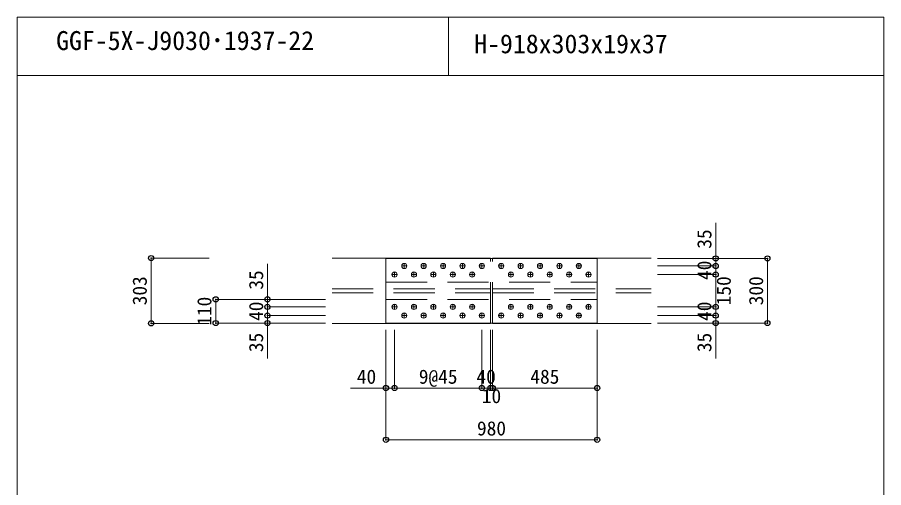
# Model space of a CAD drawing. Units: millimetres, scale not verified. Extents: x -8310 to 8310, y -4800 to 5700.
# Drawn here: x 4290 to 8310, y 3517 to 5700 of the extents above; entities that cross this region are included whole.
import ezdxf
from ezdxf.enums import TextEntityAlignment as Align

# ---------------------------------------------------------------- set-up
doc = ezdxf.new("R2010")
doc.units = ezdxf.units.MM
doc.header["$LTSCALE"] = 30
doc.header["$PDMODE"] = 32
doc.header["$PDSIZE"] = 24
doc.linetypes.add('USER2', pattern=[9.525, 6.35, -3.175])
doc.layers.add('0-0', color=7, linetype='Continuous')
doc.layers.add('0-2', color=7, linetype='Continuous')
for name, color, linetype, lineweight in [('0-1', 7, 'Continuous', 18), ('0-5', 7, 'Continuous', 18), ('0-6', 7, 'USER2', 18), ('0-8', 7, 'Continuous', 18), ('0-A', 7, 'Continuous', 18), ('0-B', 7, 'Continuous', 18)]:
    doc.layers.add(name, color=color, linetype=linetype, lineweight=lineweight)
doc.styles.add('ＭＳ ゴシック', font='')
doc.styles.get('ＭＳ ゴシック').set_extended_font_data('MS Gothic')

msp = doc.modelspace()

# ---------------------------------------------------------------- linework, layer by layer
at = {"layer": '0-0'}
for p in [(4910.5, 4582.75), (7530.5, 4581.25), (7770.5, 4581.25), (7530.5, 4546.25), (7530.5, 4506.25), (5210.5, 4391.25), (5450.5, 4391.25), (5450.5, 4356.25), (7530.5, 4356.25), (5450.5, 4316.25), (7530.5, 4316.25), (4910.5, 4279.75), (5210.5, 4281.25), (5450.5, 4281.25), (7530.5, 4281.25), (7770.5, 4281.25), (6000.5, 3979.75), (6040.5, 3979.75), (6445.5, 3979.75), (6485.5, 3979.75), (6495.5, 3979.75), (6980.5, 3979.75), (6000.5, 3739.75), (6980.5, 3739.75)]:
    msp.add_point(p, dxfattribs=at)
at = {"layer": '0-1'}
for p, q in [((4290, 540), (4290, 5700)), ((4290, 5700), (8310, 5700)), ((6290, 5430), (6290, 5700)), ((8310, 540), (8310, 5700)), ((4290, 5430), (8310, 5430))]:
    msp.add_line(p, q, dxfattribs=at)
at = {"layer": '0-5'}
for p, q in [((5750.5, 4582.75), (6485.5, 4582.75)), ((6000.5, 4581.25), (6980.5, 4581.25)), ((6000.5, 4281.25), (6000.5, 4581.25)), ((6485.5, 4581.25), (6485.5, 4582.75)), ((6495.5, 4581.25), (6495.5, 4582.75)), ((6495.5, 4582.75), (7230.5, 4582.75)), ((5750.5, 4279.75), (6485.5, 4279.75)), ((6485.5, 4279.75), (6485.5, 4281.25)), ((6495.5, 4279.75), (6495.5, 4281.25)), ((6495.5, 4279.75), (7230.5, 4279.75))]:
    msp.add_line(p, q, dxfattribs=at)
msp.add_lwpolyline([(6000.5, 4281.25), (6980.5, 4281.25), (6980.5, 4581.25)], dxfattribs=at)
at = {"layer": '0-6'}
for p, q in [((6000.5, 4581.25), (6980.5, 4581.25)), ((6485.5, 4281.25), (6485.5, 4581.25)), ((6495.5, 4281.25), (6495.5, 4581.25)), ((6000.5, 4471.25), (6980.5, 4471.25)), ((5750.5, 4440.75), (6485.5, 4440.75)), ((6495.5, 4440.75), (7230.5, 4440.75)), ((5750.5, 4421.75), (6485.5, 4421.75)), ((6000.5, 4391.25), (6980.5, 4391.25)), ((6495.5, 4421.75), (7230.5, 4421.75)), ((6000.5, 4281.25), (6980.5, 4281.25))]:
    msp.add_line(p, q, dxfattribs=at)
at = {"layer": '0-8'}
for p, q in [((6074.5, 4546.25), (6096.5, 4546.25)), ((6085.5, 4535.25), (6085.5, 4557.25)), ((6164.5, 4546.25), (6186.5, 4546.25)), ((6175.5, 4535.25), (6175.5, 4557.25)), ((6254.5, 4546.25), (6276.5, 4546.25)), ((6265.5, 4535.25), (6265.5, 4557.25)), ((6344.5, 4546.25), (6366.5, 4546.25)), ((6355.5, 4535.25), (6355.5, 4557.25)), ((6434.5, 4546.25), (6456.5, 4546.25)), ((6445.5, 4535.25), (6445.5, 4557.25)), ((6524.5, 4546.25), (6546.5, 4546.25)), ((6535.5, 4535.25), (6535.5, 4557.25)), ((6614.5, 4546.25), (6636.5, 4546.25)), ((6625.5, 4535.25), (6625.5, 4557.25)), ((6704.5, 4546.25), (6726.5, 4546.25)), ((6715.5, 4535.25), (6715.5, 4557.25)), ((6794.5, 4546.25), (6816.5, 4546.25)), ((6805.5, 4535.25), (6805.5, 4557.25)), ((6884.5, 4546.25), (6906.5, 4546.25)), ((6895.5, 4535.25), (6895.5, 4557.25)), ((6029.5, 4506.25), (6051.5, 4506.25)), ((6040.5, 4495.25), (6040.5, 4517.25)), ((6119.5, 4506.25), (6141.5, 4506.25)), ((6130.5, 4495.25), (6130.5, 4517.25)), ((6209.5, 4506.25), (6231.5, 4506.25)), ((6220.5, 4495.25), (6220.5, 4517.25)), ((6299.5, 4506.25), (6321.5, 4506.25)), ((6310.5, 4495.25), (6310.5, 4517.25)), ((6389.5, 4506.25), (6411.5, 4506.25)), ((6400.5, 4495.25), (6400.5, 4517.25)), ((6569.5, 4506.25), (6591.5, 4506.25)), ((6580.5, 4495.25), (6580.5, 4517.25)), ((6659.5, 4506.25), (6681.5, 4506.25)), ((6670.5, 4495.25), (6670.5, 4517.25)), ((6749.5, 4506.25), (6771.5, 4506.25)), ((6760.5, 4495.25), (6760.5, 4517.25)), ((6839.5, 4506.25), (6861.5, 4506.25)), ((6850.5, 4495.25), (6850.5, 4517.25)), ((6929.5, 4506.25), (6951.5, 4506.25)), ((6940.5, 4495.25), (6940.5, 4517.25)), ((6029.5, 4356.25), (6051.5, 4356.25)), ((6040.5, 4345.25), (6040.5, 4367.25)), ((6119.5, 4356.25), (6141.5, 4356.25)), ((6130.5, 4345.25), (6130.5, 4367.25)), ((6209.5, 4356.25), (6231.5, 4356.25)), ((6220.5, 4345.25), (6220.5, 4367.25)), ((6299.5, 4356.25), (6321.5, 4356.25)), ((6310.5, 4345.25), (6310.5, 4367.25)), ((6389.5, 4356.25), (6411.5, 4356.25)), ((6400.5, 4345.25), (6400.5, 4367.25)), ((6569.5, 4356.25), (6591.5, 4356.25)), ((6580.5, 4345.25), (6580.5, 4367.25)), ((6659.5, 4356.25), (6681.5, 4356.25)), ((6670.5, 4345.25), (6670.5, 4367.25)), ((6749.5, 4356.25), (6771.5, 4356.25)), ((6760.5, 4345.25), (6760.5, 4367.25)), ((6839.5, 4356.25), (6861.5, 4356.25)), ((6850.5, 4345.25), (6850.5, 4367.25)), ((6929.5, 4356.25), (6951.5, 4356.25)), ((6940.5, 4345.25), (6940.5, 4367.25)), ((6074.5, 4316.25), (6096.5, 4316.25)), ((6085.5, 4305.25), (6085.5, 4327.25)), ((6164.5, 4316.25), (6186.5, 4316.25)), ((6175.5, 4305.25), (6175.5, 4327.25)), ((6254.5, 4316.25), (6276.5, 4316.25)), ((6265.5, 4305.25), (6265.5, 4327.25)), ((6344.5, 4316.25), (6366.5, 4316.25)), ((6355.5, 4305.25), (6355.5, 4327.25)), ((6434.5, 4316.25), (6456.5, 4316.25)), ((6445.5, 4305.25), (6445.5, 4327.25)), ((6524.5, 4316.25), (6546.5, 4316.25)), ((6535.5, 4305.25), (6535.5, 4327.25)), ((6614.5, 4316.25), (6636.5, 4316.25)), ((6625.5, 4305.25), (6625.5, 4327.25)), ((6704.5, 4316.25), (6726.5, 4316.25)), ((6715.5, 4305.25), (6715.5, 4327.25)), ((6794.5, 4316.25), (6816.5, 4316.25)), ((6805.5, 4305.25), (6805.5, 4327.25)), ((6884.5, 4316.25), (6906.5, 4316.25)), ((6895.5, 4305.25), (6895.5, 4327.25))]:
    msp.add_line(p, q, dxfattribs=at)
at = {"layer": '0-A'}
for p, q in [((5180.5, 4582.75), (4910.5, 4582.75)), ((7260.5, 4581.25), (7530.5, 4581.25)), ((7260.5, 4581.25), (7770.5, 4581.25)), ((7260.5, 4546.25), (7530.5, 4546.25)), ((7260.5, 4506.25), (7530.5, 4506.25)), ((5720.5, 4391.25), (5210.5, 4391.25)), ((5720.5, 4391.25), (5450.5, 4391.25)), ((5720.5, 4356.25), (5450.5, 4356.25)), ((7260.5, 4356.25), (7530.5, 4356.25)), ((5720.5, 4316.25), (5450.5, 4316.25)), ((5450.5, 4116.25), (5450.5, 4316.25)), ((7260.5, 4316.25), (7530.5, 4316.25)), ((7530.5, 4116.25), (7530.5, 4316.25)), ((5720.5, 4281.25), (5450.5, 4281.25)), ((7260.5, 4281.25), (7530.5, 4281.25)), ((6000.5, 4249.75), (6000.5, 3979.75)), ((6000.5, 4249.75), (6000.5, 3739.75)), ((6040.5, 4249.75), (6040.5, 3979.75)), ((6040.5, 4249.75), (6040.5, 3979.75)), ((6445.5, 4249.75), (6445.5, 3979.75)), ((6445.5, 4249.75), (6445.5, 3979.75)), ((6485.5, 4249.75), (6485.5, 3979.75)), ((6485.5, 4249.75), (6485.5, 3979.75)), ((6495.5, 4249.75), (6495.5, 3979.75)), ((6495.5, 4249.75), (6495.5, 3979.75)), ((6980.5, 4249.75), (6980.5, 3979.75)), ((6980.5, 4249.75), (6980.5, 3739.75)), ((5835.5, 3979.75), (6040.5, 3979.75)), ((6040.5, 3979.75), (6445.5, 3979.75)), ((6445.5, 3979.75), (6485.5, 3979.75)), ((6485.5, 3979.75), (6495.5, 3979.75)), ((6495.5, 3979.75), (6980.5, 3979.75)), ((6000.5, 3739.75), (6980.5, 3739.75))]:
    msp.add_line(p, q, dxfattribs=at)
for points in [[(7260.5, 4546.25), (7530.5, 4546.25), (7530.5, 4746.25)], [(5180.5, 4279.75), (4910.5, 4279.75), (4910.5, 4582.75)], [(5720.5, 4356.25), (5450.5, 4356.25), (5450.5, 4556.25)], [(7260.5, 4281.25), (7770.5, 4281.25), (7770.5, 4581.25)], [(7260.5, 4506.25), (7530.5, 4506.25), (7530.5, 4546.25)], [(7260.5, 4356.25), (7530.5, 4356.25), (7530.5, 4506.25)], [(5720.5, 4281.25), (5210.5, 4281.25), (5210.5, 4391.25)], [(5720.5, 4316.25), (5450.5, 4316.25), (5450.5, 4356.25)], [(7260.5, 4316.25), (7530.5, 4316.25), (7530.5, 4356.25)]]:
    msp.add_lwpolyline(points, dxfattribs=at)
at = {"layer": '0-B'}
for centre in [(6085.5, 4546.25), (6175.5, 4546.25), (6265.5, 4546.25), (6355.5, 4546.25), (6445.5, 4546.25), (6535.5, 4546.25), (6625.5, 4546.25), (6715.5, 4546.25), (6805.5, 4546.25), (6895.5, 4546.25), (6040.5, 4506.25), (6130.5, 4506.25), (6220.5, 4506.25), (6310.5, 4506.25), (6400.5, 4506.25), (6580.5, 4506.25), (6670.5, 4506.25), (6760.5, 4506.25), (6850.5, 4506.25), (6940.5, 4506.25), (6040.5, 4356.25), (6130.5, 4356.25), (6220.5, 4356.25), (6310.5, 4356.25), (6400.5, 4356.25), (6580.5, 4356.25), (6670.5, 4356.25), (6760.5, 4356.25), (6850.5, 4356.25), (6940.5, 4356.25), (6085.5, 4316.25), (6175.5, 4316.25), (6265.5, 4316.25), (6355.5, 4316.25), (6445.5, 4316.25), (6535.5, 4316.25), (6625.5, 4316.25), (6715.5, 4316.25), (6805.5, 4316.25), (6895.5, 4316.25)]:
    msp.add_circle(centre, 12, dxfattribs=at)

# ---------------------------------------------------------------- texts
at = {"layer": '0-2', "style": 'ＭＳ ゴシック'}
for s, p in [('GGF-5X-J9030･1937-22', (4470, 5521.8)), ('H-918x303x19x37', (6410, 5506.8))]:
    msp.add_text(s, height=87.98, dxfattribs=at).set_placement(p, align=Align.BOTTOM_LEFT)
at = {"layer": '0-A', "style": 'ＭＳ ゴシック'}
for s, p in [('35', (7530.5, 4626.25)), ('40', (7530.5, 4481.25)), ('35', (5450.5, 4436.25)), ('303', (4910.5, 4363.75)), ('150', (7620.5, 4363.75)), ('300', (7770.5, 4363.75)), ('110', (5210.5, 4268.75)), ('40', (5450.5, 4291.25)), ('40', (7530.5, 4291.25)), ('35', (5450.5, 4146.25)), ('35', (7530.5, 4146.25))]:
    msp.add_text(s, height=65.98, rotation=90, dxfattribs=at).set_placement(p, align=Align.BOTTOM_LEFT)
for s, p in [('40', (5865.5, 3979.75)), ('9@45', (6153, 3979.75)), ('40', (6420.5, 3979.75)), ('485', (6670.5, 3979.75)), ('10', (6445.5, 3889.75)), ('980', (6423, 3739.75))]:
    msp.add_text(s, height=65.98, dxfattribs=at).set_placement(p, align=Align.BOTTOM_LEFT)

doc.saveas('drawing.dxf')
